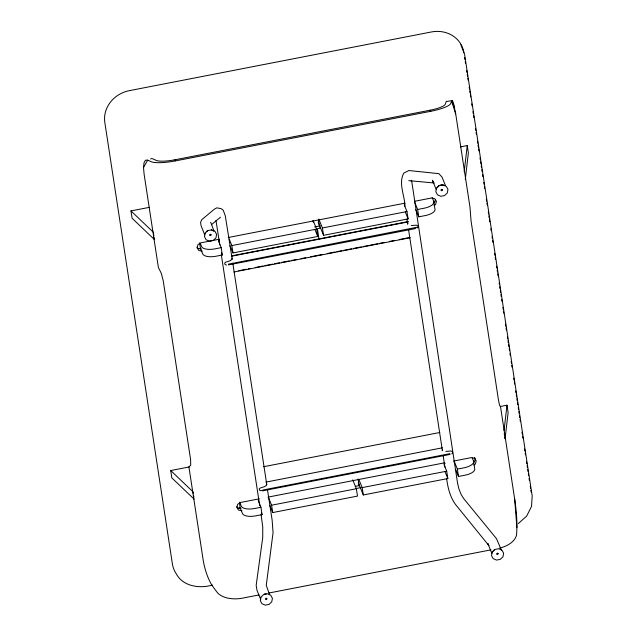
<?xml version="1.0" encoding="UTF-8"?>
<svg xmlns="http://www.w3.org/2000/svg" width="637" height="637" viewBox="0 0 637 637"><rect width="100%" height="100%" fill="white"/><g stroke="black" fill="none" stroke-linecap="round" stroke-linejoin="round"><path stroke-width="0.96" d="M150.619 158.979A23.314 6.505 73.7 0 1 152.88 158.868L156.2 160.381A17.725 3.758 -9.9 0 0 174.912 159.791L430.086 110.209A17.725 3.758 -9.9 0 0 445.271 104.213L446.091 101.896A23.314 2.468 84.1 0 1 446.879 101.418L452.381 100.598L453.417 102.788L455.702 113.872L469.947 206.914L471.069 221.047L498.437 399.837L499.575 405.347L500.459 406.247L514.704 499.297A23.314 2.5 84 0 1 516.894 527.683L516.647 533.734A23.314 13.751 -7.3 0 1 499.639 548.131M464.19 171.799L467.247 145.578L460.424 146.9M465.313 179.156L468.37 152.936L467.247 145.578M504.042 430.453L506.988 405.204L500.164 406.533M411.263 181.633L411.47 180.263M232.123 258.224L231.836 259.506L230.092 260.756L225.562 262.229L224.654 263.089L225.092 264.618L226.509 265.024M266.688 484.064L266.409 485.354L264.666 486.596L260.135 488.069L259.227 488.929L259.657 490.458L263.073 490.745L449.993 454.428L449.873 453.687L262.954 490.012L263.073 490.745M407.64 224.12L407.983 222.831M435.358 199.946L434.705 202.335L433.208 203.259M474.454 461.968L475.321 458.775L474.438 457.438M143.572 167.38L147.68 160.126L151.001 161.647A23.314 4.953 -9.9 0 0 175.621 160.866L430.787 111.292A23.314 4.953 -9.9 0 0 450.773 103.401L451.585 101.076L452.381 100.598M493.293 551.037L494.527 549.627M436.974 187.764L438.845 185.654L441.568 184.754L444.292 185.343M417.203 227.974L418.111 227.114L417.681 225.586L416.256 225.18L411.279 225.546M451.776 453.815L452.684 452.955L452.254 451.426L450.829 451.02L445.852 451.386M518.303 523.574L526.672 516.081L531.545 506.359L532.174 495.881L464.596 54.408L460.885 44.773M211.46 224.686L220.474 217.209M206.221 231.597L207.813 230.546M434.092 205.433L435.589 204.509L436.456 201.324L434.689 198.64L431.321 198.043L414.727 201.268M473.832 465.058L475.337 464.142L476.205 460.949L474.438 458.266L471.062 457.669L453.496 461.084M415.308 227.847L415.42 228.587L228.5 264.904L228.388 264.172L417.092 227.242M154.154 237.72L154.433 239.56L132.09 218.276L130.959 210.919L149.48 207.32M219.486 239.201L200.934 242.808L197.94 244.64L197.072 247.833L198.84 250.516L202.208 251.113M228.269 237.497L404.965 203.163M198.593 248.677L200.44 248.319L202.717 253.924A11.657 4.777 -8.7 0 0 215.959 256.241L222.321 255.007L221.19 247.65L218.555 241.152A2.914 1.194 -8.7 0 1 219.582 239.894M314.567 226.931L320.419 225.793M320.331 228.157L317.401 228.731L318.994 239.138M221.19 247.65L214.836 248.884A11.657 4.777 -8.7 0 1 201.595 246.567L200.289 243.366M229.216 239.082L231.852 245.579L316.621 229.105L317.744 236.462L232.975 252.937L230.339 246.439A2.914 1.194 -8.7 0 0 229.734 245.946M318.826 219.104L322.433 227.974L406.971 211.548L408.094 218.905L323.556 235.332L318.158 222.026M414.384 202.494A2.914 1.194 -8.7 0 1 414.99 202.988L417.633 209.477L424.218 208.195A11.657 4.777 -8.7 0 0 433.781 201.451L432.149 197.446M415.507 209.852A2.914 1.194 -8.7 0 1 416.12 210.345L418.756 216.835L425.341 215.553A11.657 4.777 -8.7 0 0 434.904 208.809L433.781 201.451M231.406 255.907L408.452 221.509M231.319 256.265L407.823 221.971M238.684 270.733L246.463 269.22M248.406 268.838L250.357 268.464M255.222 267.516L263.001 266.003M264.944 265.629L272.732 264.116M274.674 263.734L279.539 262.794M281.482 262.412L289.27 260.899M291.213 260.525L296.078 259.577M300.943 258.63L305.808 257.69M310.673 256.743L322.346 254.474M327.203 253.526L334.99 252.013M336.933 251.639L341.798 250.691M343.741 250.317L351.528 248.804M353.471 248.422L361.259 246.909M363.201 246.535L368.067 245.587M370.009 245.213L377.797 243.7M379.74 243.318L384.605 242.378M389.47 241.431L394.327 240.483M399.192 239.544L409.894 237.458M233.946 271.991L410.021 237.776M194.181 499.185L171.831 477.901L170.708 470.544L189.229 466.945M263.67 466.714L439.753 432.507M265.892 482.105L442.397 447.811M259.227 498.835L240.682 502.434L237.681 504.273L236.813 507.466L238.58 510.141L241.949 510.739M268.018 497.123L444.706 462.796M238.342 508.302L240.189 507.944L242.466 513.549A11.657 4.777 -8.7 0 0 255.7 515.866L262.062 514.632L260.939 507.275L258.303 500.786A2.914 1.194 -8.7 0 1 258.455 500.141M355.287 486.373L359.188 485.617M356.171 488.547L361.052 487.6M260.939 507.275L254.577 508.509A11.657 4.777 -8.7 0 1 241.335 506.192L239.711 502.187M268.352 498.222A2.914 1.194 -8.7 0 1 268.957 498.715L271.593 505.205L356.362 488.73L357.492 496.096L272.724 512.562L270.088 506.073A2.914 1.194 -8.7 0 0 269.475 505.579M358.934 479.621L362.174 487.608L446.712 471.181L447.843 478.538L363.305 494.965L358.257 482.535M454.125 462.12A2.914 1.194 -8.7 0 1 454.738 462.613L457.374 469.111L463.959 467.829A11.657 4.777 -8.7 0 0 473.522 461.084L472.224 457.876M455.248 469.477A2.914 1.194 -8.7 0 1 455.861 469.971L458.497 476.468L465.09 475.186A11.657 4.777 -8.7 0 0 474.645 468.442L473.522 461.084M212.44 585.069C199.485 588.819 182.915 586.47 176.115 573.587A29.143 26.459 -22.1 0 1 172.404 563.952L104.826 122.479A29.143 26.459 -22.1 0 1 129.295 90.669L431.384 31.969A29.143 26.459 -22.1 0 1 463.903 52.712M259.116 594.918L242.554 598.135A23.314 13.751 -7.3 0 1 216.875 591.988L212.981 586.733A23.314 6.537 73.9 0 1 203.139 559.827L188.894 466.786L190.702 465.368L190.614 459.643L163.247 280.861L161.312 273.377L158.382 267.452L144.137 174.403L143.532 167.826L143.978 162.913L145.411 160.245L147.68 160.126M268.854 593.023L490.912 549.874M264.347 593.963L266.242 593.851M408.771 180.621L434.323 183.01M201.324 248.94L197.956 248.342L197.072 246.997M241.073 508.565L237.697 507.968L236.813 506.63M211.444 229.838L213.833 231.12M432.905 181.776L433.582 182.58L432.435 180.255L436.178 189.476M130.959 210.919L153.31 232.202M170.708 470.544L193.051 491.828L193.33 493.667M430.086 110.209L430.787 111.292M174.912 159.791L175.621 160.866M454.46 106.968L451.585 101.076L455.702 113.872M445.39 185.391L442.014 177.094L438.869 173.654L408.819 170.533L403.802 173.113C398.101 183.384 404.813 195.495 404.981 206.284M406.971 211.548L404.336 205.058A2.914 1.194 -8.7 0 1 404.487 204.413M408.094 218.905L405.458 212.416A2.914 1.194 -8.7 0 1 405.61 211.771M501.462 550.241L496.47 538.631L463.656 498.524L461.069 494.328L458.935 488.985L457.613 483.443L411.621 180.534M491.899 553.457L487.775 543.441L488.874 545.583L455.479 504.432C450.112 496.979 447.835 487.894 446.712 478.905M446.712 471.181L444.077 464.684A2.914 1.194 -8.7 0 1 445.104 463.425M447.843 478.538L445.207 472.041A2.914 1.194 -8.7 0 1 445.359 471.404M313.372 221.119L316.621 229.105M314.861 229.368L317.744 236.462M352.763 479.86L356.362 488.73M213.889 230.682L210.672 222.225M221.334 252.57L222.321 255.007M204.7 234.822L201.061 225.689L200.583 222.313L201.73 219.733L214.303 209.215L216.755 207.853L221.079 208.61L223.253 210.258L225.307 215.887L232.202 259.235M261.409 513.008L262.062 514.632M269.61 594.663L266.266 585.395L273.066 532.667L272.134 520.095L267.476 489.694M260.772 599.672L257.03 590.451L256.178 585.323L262.723 537.564L262.762 527.102L261.082 514.561M215.967 220.474L219.797 244.879M464.66 57.625L464.962 59.591M465.257 61.558L465.559 63.525M466.618 70.404L466.913 72.371M467.216 74.338L467.518 76.305M467.821 78.271L468.123 80.238M469.174 87.126L469.477 89.092M469.78 91.059L470.074 93.026M470.377 94.993L470.679 96.951M471.73 103.839L472.033 105.806M472.941 111.706L473.235 113.673M473.538 115.639L473.84 117.606M475.497 128.419L475.799 130.386M476.102 132.353L476.396 134.319M477.455 141.199L477.75 143.166M478.053 145.132L478.355 147.099M478.658 149.066L478.96 151.033M480.011 157.912L480.314 159.879M480.617 161.846L480.911 163.813M481.214 165.779L481.516 167.746M481.819 169.713L482.121 171.679M482.567 174.634L482.87 176.6M483.778 182.5L484.072 184.459M484.375 186.426L484.677 188.393M486.334 199.214L486.636 201.181M486.939 203.147L487.233 205.114M488.292 211.994L488.587 213.96M488.89 215.927L489.192 217.894M489.495 219.861L489.797 221.827M490.848 228.707L491.151 230.674M492.051 236.574L492.353 238.541M492.656 240.507L492.958 242.474M494.615 253.287L494.909 255.254M495.212 257.221L495.514 259.187M496.565 266.075L496.868 268.042M497.171 270.008L497.473 271.975M497.776 273.934L498.07 275.901M499.129 282.788L499.424 284.755M499.727 286.722L500.029 288.688M500.332 290.655L500.634 292.622M500.929 294.589L501.231 296.555M501.685 299.501L501.988 301.468M502.888 307.368L503.19 309.335M503.493 311.302L503.795 313.269M505.452 324.082L505.746 326.048M506.049 328.015L506.351 329.982M507.402 336.862L507.705 338.828M508.007 340.795L508.31 342.762M508.613 344.728L508.907 346.695M509.21 348.662L509.512 350.629M509.966 353.583L510.261 355.55M511.169 361.442L511.471 363.409M511.766 365.375L512.068 367.342M513.725 378.163L514.027 380.13M514.33 382.096L514.632 384.063M515.683 390.943L515.986 392.91M516.288 394.876L516.583 396.843M516.886 398.81L517.188 400.777M517.491 402.743L517.793 404.71M518.239 407.656L518.542 409.623M518.844 411.59L519.147 413.556M519.45 415.523L519.744 417.49M520.047 419.457L520.349 421.423M522.006 432.236L522.308 434.203M522.611 436.17L522.905 438.137M524.562 448.958L524.864 450.916M525.167 452.883L525.469 454.85M526.52 461.737L526.823 463.704M527.125 465.671L527.42 467.638M527.723 469.604L528.025 471.571M528.328 473.538L528.63 475.505M529.076 478.451L529.379 480.417M530.287 486.318L530.581 488.284M530.884 490.251L531.186 492.218M506.988 405.204L508.119 412.561L505.061 438.782L504.775 436.942M504.217 433.264L504.496 435.103M417.633 209.477L418.756 216.835M457.374 469.111L458.497 476.468M406.932 219.032L407.688 223.937M408.588 229.814L442.365 450.47M443.113 455.375L444.913 467.136M442.213 449.961L442.325 450.693M322.433 227.974L323.556 235.332M362.174 487.608L363.305 494.965M318.373 219.303L319.575 227.17M358.121 478.984L359.18 485.872M313.014 220.346L313.316 222.313M231.852 245.579L232.975 252.937M271.593 505.205L272.724 512.562M232.8 263.161L266.807 484.797M221.302 254.681L259.729 505.738M199.596 242.801L200.44 248.319M239.48 503.341L240.189 507.944M153.445 233.118L153.867 235.881M193.616 495.506L193.895 497.346M514.704 499.297L516.894 527.683M205.146 233.206L204.493 236.709L206.149 239.775L209.485 241.216L213.236 240.483L215.951 237.864L216.604 234.36L214.948 231.303L211.603 229.861L207.861 230.586L205.146 233.206M260.947 597.14L260.294 600.651L261.95 603.709L265.295 605.15L269.037 604.425L271.76 601.806L272.413 598.294L270.749 595.237L267.413 593.795L263.67 594.52L260.947 597.14M436.504 188.281L435.851 191.793L437.508 194.85L440.844 196.292L444.594 195.567L447.309 192.947L447.962 189.436L446.306 186.378L442.962 184.937L439.219 185.662L436.504 188.281M492.178 552.08L491.525 555.583L493.181 558.641L496.526 560.082L500.268 559.358L502.983 556.738L503.636 553.235L501.98 550.169L498.644 548.728L494.893 549.46L492.178 552.08M211.094 234.814L210.664 235.602L209.756 235.515L209.621 234.671L210.457 234.241L211.094 234.814M442.452 189.898L442.022 190.686L441.115 190.59L440.979 189.746L441.815 189.316L442.452 189.898M266.903 598.756L266.465 599.544L265.557 599.449L265.43 598.605L266.258 598.175L266.903 598.756M498.126 553.688L497.696 554.477L496.788 554.389L496.661 553.545L497.489 553.115L498.126 553.688"/></g></svg>
